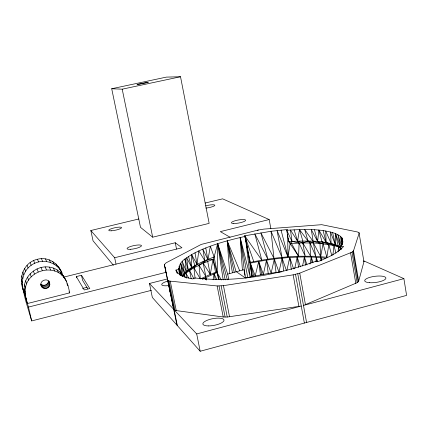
<?xml version="1.0" encoding="UTF-8"?>
<svg xmlns="http://www.w3.org/2000/svg" width="428" height="428" viewBox="0 0 428 428"><rect width="100%" height="100%" fill="white"/><g stroke="black" fill="none" stroke-linecap="round" stroke-linejoin="round"><path stroke-width="0.64" d="M339.409 250.648L338.489 246.785L335.37 244.709L335.418 233.495C319.791 228.263 302.906 229.344 286.696 230.269L288.756 241.611L298.589 256.233L315.762 256.27L326.885 257.292L328.822 244.447L326.12 242.478L318.903 230.109L317.608 241.467L319.957 243.382L333.99 245.485L340.64 247.673M299.488 229.59L307.994 241.018L309.968 242.906L310.546 256.099L302.799 242.917L302.858 241.001L299.488 229.59L297.583 241.13L299.086 243.013L305.153 256.056L302.799 242.917L297.583 241.13L288.756 241.611L288.456 238.428M249.818 262.498C265.868 259.09 282.186 256.88 298.589 256.233L299.086 243.013L292.019 241.387L286.696 230.269L287.621 229.504L271.031 231.275L244.768 235.817L245.137 237.77L244.768 235.817L245.26 236.379L250.327 263.145L252.354 276.472M315.982 261.754L316.206 257.265C294.106 256.03 271.941 258.635 250.327 263.145L252.012 276.541L246.095 277.916M23.46 290.393C18.083 278.093 23.61 262.353 37.439 259.261C49.027 256.062 60.38 264.836 62.948 275.996M24.401 293.528C19.725 282.566 23.139 268.206 34.722 263.279C44.485 258.571 57.518 262.797 61.921 272.898M338.104 251.857L338.489 246.785C326.002 240.124 311.3 241.13 297.583 241.13L290.435 230.002L292.019 241.387L291.457 243.404L298.589 256.233M24.214 288.937C23.738 275.953 36.61 265.034 49.327 267.104C61.862 268.682 68.132 281.661 69.555 292.913L27.397 303.532L24.728 292.993L24.214 288.937L25.215 292.206L25.734 296.326M25.215 292.206C24.091 269.902 57.529 260.893 66.666 281.865M332.882 255.056L333.99 245.485L331.122 243.479L325.713 230.965L326.12 242.478L333.99 245.485L335.921 253.114M182.483 276.253C186.517 271.272 193.285 269.608 197.003 264.376L198.801 250.915C213.615 244.185 229.424 239.937 245.26 236.379L252.012 276.541L268.244 273.508L281.982 271.737M213.074 279.762L214.091 273.845L217.189 272.647L217.67 243.693L227.739 274.23L228.734 279.42M42.078 287.242L40.821 284.064C43.346 286.797 48.407 284.786 48.471 281.094L49.846 284.224C49.766 289.435 41.452 290.018 40.783 284.743M326.885 257.292L323.049 243.671L317.608 241.467L311.306 229.617L313.408 243.002L320.7 256.613L323.049 243.671L322.038 241.895L318.903 230.109M200.882 278.735L210.26 274.407L213.016 259.336L214.118 256.939L217.67 243.693L227.327 279.8M309.958 264.076L311.279 257.03L313.018 262.637M302.559 265.97L304.388 256.928L306.967 264.937M294.673 268.805L297.187 257.089L300.424 266.831M286.45 270.662L282.084 258.143L278.944 272.069L274.316 259.031L271.154 273.085L266.5 260.144L263.359 274.332L258.694 261.476L255.222 275.883L250.327 263.145L248.074 252.081M286.808 270.662L289.729 257.495L293.608 268.864M149.447 283.491L152.357 297.476L200.186 351.254L406.6 295.395L403.888 278.644L303.484 305.442L357.187 282.667L358.675 281.185L363.944 261.701L359.017 232.725L357.46 231.965L321.717 224.684L263.899 229.098L258.266 230.029L201.251 244.409L166.112 262.819L164.373 264.59L173.688 309.273L149.447 283.491L167.476 278.912M169.959 291.843L170.125 291.243M186.827 278.259L185.795 273.144L186.292 271.534L184.998 258.935L191.589 254.596L198.801 250.915L204.782 260.641L203.22 263.252L193.948 267.805L195.093 278.403M164.373 264.59L167.717 280.131L169.001 281.014L217.135 285.952L223.453 285.653L293.159 274.846L299.75 273.139L351.987 252.183L353.501 250.824L359.14 233.244L359.017 232.725M191.177 278.714L189.524 270.469L191.701 267.484L191.589 254.596L194.799 265.585L193.948 267.805L200.331 278.997L199.02 265.183L204.782 260.641L214.118 256.939L210.346 246.196L207.692 261.369L210.26 274.407L215.557 272.326L217.189 272.647L221.34 279.976M188.828 278.189L185.795 273.144L188.202 269.934L184.998 258.935C179.364 262.605 177.262 268.955 180.135 275.177M180.991 275.691L179.097 266.125L182.264 276.397C187.282 268.404 196.671 264.638 204.782 260.641L202.872 249.112L207.767 259.373L213.016 259.336L219.184 279.404M183.425 274.567L182.713 275.605L183.425 274.567L180.696 263.193L184.532 273.251L182.713 275.68M184.58 277.06L184.211 274.482L186.292 271.534L182.237 261.385L184.532 273.251M340.955 249.251L340.511 246.662L341.774 244.96L342.919 241.943L341.753 237.674L340.426 236.272L335.418 233.495L338.157 245.795L340.715 247.384M182.472 276.119L186.292 271.534M185.795 273.144L191.701 267.484L188.491 256.458M194.799 265.585L189.524 270.469L193.97 278.906M258.266 230.029L257.581 230.585L257.512 230.216M202.235 279.254L214.091 273.845L216.809 279.628M253.799 261.674L244.768 235.817L261.834 260.171L254.81 233.838L267.896 259.197L260.893 232.773L273.963 258.33L271.031 231.275L282.004 257.394L277.071 230.521L287.953 256.854L290.157 243.5L302.799 242.917L307.994 241.018L313.408 243.002L319.957 243.382L320.7 256.613M236.224 271.652L245.533 278.056L243.949 269.661L227.61 274.145M196.698 333.936L301.269 306.031L227.247 317.041L223.218 316.988L176.256 310.589L174.121 309.835L196.698 333.936L200.186 351.254M31.667 320.93L28.462 307.079L22.55 287.349L25.482 300.028L31.667 320.93L151.4 290.328M82.551 288.435L87.071 287.295M28.462 307.079L166.23 272.278M63.365 277.21L181.921 247.759L175.245 242.756L114.651 257.726L90.822 230.521L138.87 218.97M76.296 276.579L81.502 275.284L89.789 288.563L84.236 289.959L76.296 276.579L76.58 277.852M270.871 228.75L269.175 219.553L220.313 231.623L230.087 237.246M152.684 237.192L209.158 223.368L180.52 76.746L166.38 77.11L111.708 88.746L140.502 227.348L152.684 237.192L122.205 89.184L111.708 88.746M205.098 203.049L222.63 198.838L269.175 219.553M122.205 89.184L180.52 76.746M178.974 269.421L175.999 270.031L176.266 271.331M340.977 249.278L340.511 246.662L343.679 246.421C336.788 253.831 327.126 257.795 317.977 261.647L315.73 261.31C277.355 274.926 235.705 282.876 194.981 277.954L192.434 278.944C186.565 277.462 178.62 276.397 175.999 270.031L177.631 273.497M302.799 242.917L313.408 243.002L315.762 256.27L309.968 242.906M317.014 261.818L316.206 257.265L325.264 258.196M341.683 245.972L337.879 234.598L340.49 247.036L335.37 244.709L331.122 243.479L330.47 231.939L335.37 244.709L341.105 247.732M319.957 243.382L312.938 241.162L304.704 229.51L307.994 241.018M322.038 241.895L328.822 244.447L331.844 255.741M191.589 254.596L197.003 264.376L199.02 265.183L205.809 276.344L203.22 263.252L207.767 259.373L205.766 247.93M363.837 260.898L403.888 278.644M288.756 241.611L291.457 243.404M113.42 265.264L93.053 240.814L90.822 230.521M210.26 274.407L203.22 263.252L213.016 259.336L215.557 272.326M87.847 288.884L82.625 280.372L81.502 275.284M58.497 266.74L59.957 269.506M63.012 275.29L64.612 278.323M66.859 283.662L67.956 285.754M55.918 263.846L57.341 266.569M60.321 272.272L61.878 275.257M191.701 267.484L186.656 257.693L188.202 269.934M68.999 291.832L69.555 292.913M52.794 261.513L54.169 264.21M57.058 269.843L58.566 272.791M49.241 259.839L50.568 262.508M53.345 268.099L54.8 271.02M205.547 279.511L205.51 277.59L206.628 279.88M45.4 258.881L46.668 261.54M49.327 267.104L50.718 270.02M41.414 258.689L42.623 261.348M45.159 266.911L46.486 269.822M48.829 281.014L49.846 284.224M48.268 282.207L49.643 285.358M37.439 259.261L38.59 261.931M40.997 267.516L42.26 270.442M47.781 283.245L49.15 286.407M47.043 284.128L48.396 287.306M46.101 284.802L47.438 287.99M229.75 273.594L227.215 240.814L239.691 270.764M45.02 285.225L46.342 288.419M43.875 285.358L45.181 288.558M33.625 260.588L34.722 263.279M37.011 268.907L38.21 271.86M42.747 285.198L44.031 288.397M41.703 284.759L42.971 287.948M30.126 262.61L31.169 265.333M33.347 271.031L34.491 274.016M205.889 279.516L205.51 277.59L206.414 279.971M41.409 286.327C38.322 280.784 48.359 276.841 49.744 283.09M335.418 233.495L340.49 247.036M27.071 265.253L28.071 268.019M30.158 273.802L31.249 276.836M184.211 274.482L185.281 277.505M24.594 268.42L25.552 271.229M27.563 277.119L28.612 280.201M316.206 257.265L317.704 261.69M65.035 278.783L65.398 279.88M60.428 270.084L60.835 271.309M320.872 260.882L320.856 257.667L321.851 260.722M22.775 271.978L23.711 274.84M25.659 280.843L26.68 283.983M21.7 275.793L22.614 278.719M24.53 284.834L25.536 288.039M294.116 229.793L297.583 241.13M21.4 279.719L22.31 282.699M21.892 283.598L22.807 286.637M232.415 272.748L227.215 240.814L236.058 271.721M205.51 277.59L206.034 279.447M180.648 275.15L178.792 268.351L180.177 275.279M314.446 229.766L317.608 241.467M250.327 263.145L253.783 276.167M281.062 230.087L287.953 256.854L287.675 234.169M323.108 230.574L326.12 242.478M261.904 274.578L258.694 261.476L260.454 274.84M24.728 292.993L26.37 300.092M363.811 261.123L363.944 261.701M332.593 232.511L335.37 244.709M227.215 240.814L234.218 272.224M320.856 257.667L321.396 260.176M114.651 257.726L116.015 264.108M176.78 271.807L177.053 273.107M225.203 279.869L217.67 243.693L223.191 279.885M168.14 280.629L177.342 325.569M165.213 267.281L165.877 270.523M167.867 280.233L168.397 282.822M169.06 286.059L169.723 289.301M167.717 280.131L176.898 324.964M245.827 241.023L246.089 242.323M246.357 243.623L247.812 250.781M170.264 281.26L176.256 310.589M169.001 281.014L174.988 310.284M175.245 242.756L176.523 249.075M217.135 285.952L223.218 316.988M214.091 273.845L215.214 279.58M340.511 246.662L341.014 249.262M223.453 285.653L229.526 316.806M221.164 285.909L227.247 317.041M214.118 256.939L218.558 279.639M219.024 286.011L225.112 317.1M247.764 277.505L240.156 237.513L242.409 270.052M342.71 242.917L341.753 237.674L342.213 244.04M299.75 273.139L305.458 304.747M297.754 273.808L306.566 322.466M295.523 274.385L304.361 323.065M293.159 274.846L298.915 306.485M340.426 236.272L341.977 245.281M195.002 252.745L197.003 264.376M353.501 250.824L358.675 281.185M352.977 251.487L358.161 281.918M351.987 252.183L357.187 282.667M350.58 252.868L355.796 283.395M342.577 242.944L341.753 237.674L342.635 244.292M311.279 257.03L312.049 262.84M304.388 256.928L305.485 265.29M297.187 257.089L298.514 267.339M266.5 260.144L268.244 273.508M289.729 257.495L291.291 269.635M282.084 258.143L283.727 270.897M274.316 259.031L276.044 272.406M245.014 275.327L240.156 237.513L250.198 276.948L245.26 236.379M180.696 263.193L182.264 276.397M205.734 205.852A6.463 1.225 -10.9 0 1 214.845 205.269A6.463 1.225 -10.9 0 1 205.889 208.078M167.995 285.669A8.977 2.381 -11.5 0 1 161.714 284.54A8.977 2.381 -11.5 0 1 167.931 281.036M148.174 82.31L137.131 84.535L148.174 82.31M130.294 249.321A7.388 1.61 -11.9 0 0 141.497 245.79A7.388 1.61 -11.9 0 0 131.032 246.33A7.388 1.61 -11.9 0 0 130.294 249.321M111.51 230.799A6.575 1.273 -12.1 0 0 121.589 227.76A6.575 1.273 -12.1 0 0 112.42 228.365A6.575 1.273 -12.1 0 0 111.51 230.799M233.768 223.512A7.265 1.535 -10.4 0 0 245.522 220.602A7.265 1.535 -10.4 0 0 236.277 220.425A7.265 1.535 -10.4 0 0 233.768 223.512M369.525 282.694A10.695 3.108 -7.4 0 0 385.901 278.28A10.695 3.108 -7.4 0 0 370.482 277.167A10.695 3.108 -7.4 0 0 369.525 282.694M208.447 325.922A10.759 3.408 -10.7 0 0 224.01 320.107A10.759 3.408 -10.7 0 0 207.821 320.037A10.759 3.408 -10.7 0 0 208.447 325.922"/></g></svg>
